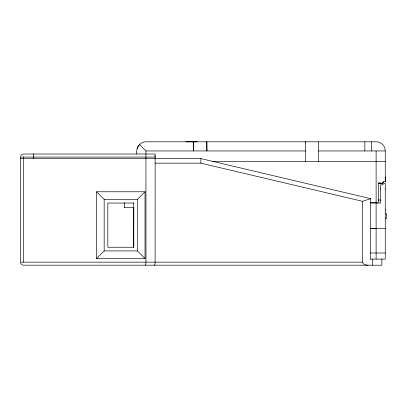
<?xml version="1.0" encoding="UTF-8"?>
<svg xmlns="http://www.w3.org/2000/svg" width="407" height="407" viewBox="0 0 407 407"><rect width="100%" height="100%" fill="white"/><g stroke="black" fill="none" stroke-linecap="round" stroke-linejoin="round"><path stroke-width="0.61" d="M133.74 247.939L133.75 207.667L124.272 207.667M206.919 141.804L206.909 150.951L206.69 141.834M380.687 189.113L380.687 188.751M385.261 210.088L385.261 209.727M385.261 189.113L385.261 188.751M382.137 183.262L383.735 181.741L385.261 181.741L385.261 176.862M305.652 142.114L305.652 141.804L305.652 161.62M155.118 155.54L155.118 157.066L20.35 157.066L20.35 262.149L362.556 262.149C362.952 264.555 365.924 265.135 367.974 265.196M385.261 181.741L385.261 150.951L384.951 148.58L384.045 146.378L382.605 144.48A9.03 9.03 0 0 0 376.114 141.804L145.869 141.804C139.555 141.707 135.729 148.331 136.803 154.09M20.452 156.278L21.876 154.426L23.397 154.014L155.118 154.014L155.123 262.149L154.914 264.306L154.406 265.196M137.123 148.57L138.039 146.357L139.469 144.475L145.945 150.951L145.981 262.149L145.767 264.306L145.258 265.196M145.019 258.537L137.398 250.916L137.398 199.394L145.019 191.773L96.545 191.773L96.545 258.537L145.019 258.537L145.019 191.773M96.545 258.537L104.167 250.916L104.167 199.394L96.545 191.773M380.759 183.267L382.209 183.262L383.735 181.741M155.123 163.161L200.855 163.161L362.556 201.317L370.685 198.662L370.685 259.101M33.313 154.426L33.583 154.416L33.313 154.121M185.816 141.804L193.732 141.834M145.945 150.951L305.652 150.951M318.595 150.951L385.261 150.951M20.35 158.588L200.855 158.588L370.685 198.662M212.5 161.62L385.261 161.62M378.144 182.957L380.687 182.957L380.687 183.267L378.479 183.262L378.479 202.32L370.406 202.32M378.479 183.262L382.209 183.262M104.167 199.394L137.398 199.394M378.149 200.03L380.687 200.03M133.74 203.052L107.824 203.052L107.824 247.258L133.74 247.258L133.755 202.696M385.378 213.751L386.65 213.751L386.65 218.32L385.378 218.32M385.261 228.612L370.523 228.612L376.114 228.612M104.167 250.916L137.398 250.916M370.39 253.001L385.261 253.001M370.39 259.101L385.261 259.101L385.261 183.262L384.035 183.262L382.58 184.788L380.687 184.788L380.687 203.078L370.523 203.057M192.363 141.814L197.242 141.819M20.452 262.937L21.876 264.789L23.397 265.196L381.863 265.196L381.863 259.101M124.649 202.701L124.649 207.677M376.114 150.951L376.114 259.101M372.715 259.101L372.715 265.196M371.616 141.804L371.616 150.951M364.845 141.804L364.845 150.951M362.556 201.317L362.556 262.149M318.595 141.804L318.595 161.62M200.855 158.588L200.855 163.161M33.313 154.014L33.313 158.588M23.397 157.066L23.397 262.149M193.513 143.03L193.503 141.804L193.513 150.951L193.513 143.03"/></g></svg>
